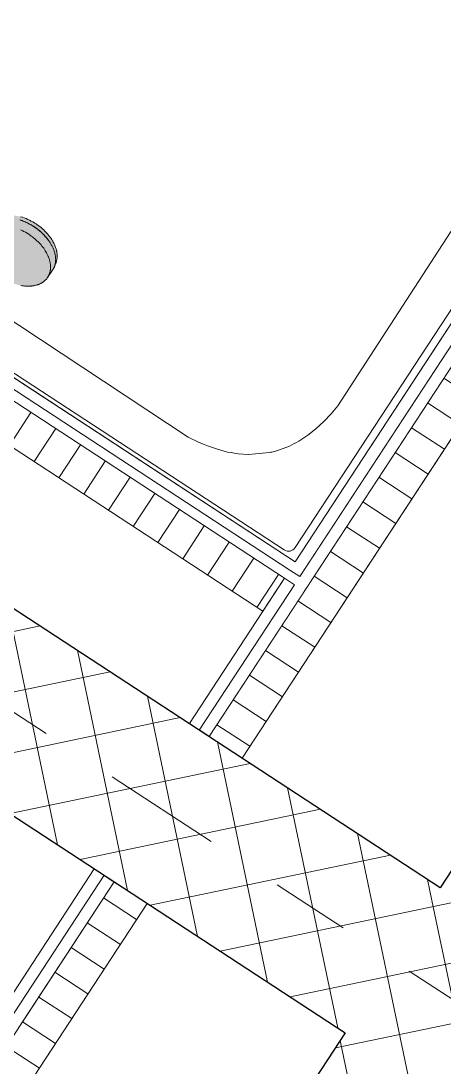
# Model space of a CAD drawing. Header units: metres. Extents: x 2696278.3 to 2696314, y 1245153.2 to 1245192.4.
# Drawn here: x 2696291.104 to 2696291.64, y 1245173.317 to 1245174.643 of the extents above; entities that cross this region are included whole.
import ezdxf

# ---------------------------------------------------------------- set-up
doc = ezdxf.new("R2010")
doc.units = ezdxf.units.M
doc.set_wipeout_variables(frame=1)
doc.linetypes.add('000_hbf_Strichpunkt 3_1_1mm Achsen', pattern=[0.25, 0.15, -0.05, 0, -0.05])
doc.linetypes.add('Wipeout_Contour', pattern=[10000, 0, -10000])
for name, color, linetype in [('0_C22_Innenwandkonstruktion.3D', 7, 'Continuous'), ('0_C22_Innenwandkonstruktion.3D Bauteilschraffuren', 7, 'Continuous'), ('0_C22_Innenwandkonstruktion.3D Schichttrennlinien', 7, 'Continuous'), ('0_E33_Sonnenschutz.3D', 7, 'Continuous'), ('0_G11_Feststehende Trennwand.3D Bauteilschraffuren', 7, 'Continuous'), ('0_G20_Bodenbelag.3D', 7, 'Continuous'), ('1_M01_Achsen.V', 7, 'Continuous'), ('1_R01_Raumstempel.V Kontur', 7, 'Continuous')]:
    doc.layers.add(name, color=color, linetype=linetype)

msp = doc.modelspace()

# ---------------------------------------------------------------- hatches: boundary and pattern name
at = {"linetype": 'Continuous', "lineweight": 13}
msp.add_hatch(color=255, dxfattribs=at).paths.add_polyline_path([(2696291.0622, 1245174.2933), (2696291.0602, 1245174.2949), (2696291.0588, 1245174.2965), (2696291.057, 1245174.3), (2696291.0564, 1245174.3024), (2696291.0565, 1245174.3053), (2696291.0573, 1245174.3083), (2696291.0661, 1245174.3277), (2696291.0624, 1245174.3317), (2696291.0566, 1245174.3417), (2696291.0524, 1245174.3511), (2696291.051, 1245174.3552), (2696291.0508, 1245174.3624), (2696291.0518, 1245174.3675), (2696291.0534, 1245174.371), (2696291.0608, 1245174.3829), (2696291.0634, 1245174.3859), (2696291.0659, 1245174.3884), (2696291.0706, 1245174.3926), (2696291.0767, 1245174.3952), (2696291.082, 1245174.3961), (2696291.0913, 1245174.3963), (2696291.0981, 1245174.3957), (2696291.1036, 1245174.3946), (2696291.1131, 1245174.3911), (2696291.1182, 1245174.3885), (2696291.1245, 1245174.3845), (2696291.1318, 1245174.3787), (2696291.1363, 1245174.3743), (2696291.141, 1245174.3686), (2696291.144, 1245174.364), (2696291.1479, 1245174.3557), (2696291.1495, 1245174.3494), (2696291.1498, 1245174.342), (2696291.1486, 1245174.3367), (2696291.1472, 1245174.3335), (2696291.1459, 1245174.33), (2696291.1381, 1245174.3179), (2696291.1334, 1245174.3128), (2696291.129, 1245174.3099), (2696291.1231, 1245174.3077), (2696291.1164, 1245174.3067), (2696291.1085, 1245174.3068), (2696291.0996, 1245174.3083), (2696291.0922, 1245174.3106), (2696291.0776, 1245174.2945), (2696291.0734, 1245174.2919), (2696291.0683, 1245174.2912), (2696291.0629, 1245174.2928)])

# ---------------------------------------------------------------- linework, layer by layer
at = {"color": 7, "linetype": 'Continuous', "lineweight": 13}
for p, q in [((2696291.1027, 1245174.3906), (2696291.1041, 1245174.3901)), ((2696291.1035, 1245174.3903), (2696291.1057, 1245174.3895)), ((2696291.1036, 1245174.3946), (2696291.1059, 1245174.3939)), ((2696291.1041, 1245174.3901), (2696291.1055, 1245174.3896)), ((2696291.1055, 1245174.3896), (2696291.1069, 1245174.3891)), ((2696291.1057, 1245174.3895), (2696291.1078, 1245174.3886)), ((2696291.1059, 1245174.3939), (2696291.1082, 1245174.3931)), ((2696291.1069, 1245174.3891), (2696291.1082, 1245174.3885)), ((2696291.1078, 1245174.3886), (2696291.11, 1245174.3877)), ((2696291.1082, 1245174.3931), (2696291.1105, 1245174.3922)), ((2696291.1082, 1245174.3885), (2696291.1095, 1245174.3879)), ((2696291.1095, 1245174.3879), (2696291.1108, 1245174.3874)), ((2696291.11, 1245174.3877), (2696291.1121, 1245174.3867)), ((2696291.1105, 1245174.3922), (2696291.1127, 1245174.3912)), ((2696291.1108, 1245174.3874), (2696291.1121, 1245174.3867)), ((2696291.1121, 1245174.3867), (2696291.1142, 1245174.3856)), ((2696291.1121, 1245174.3867), (2696291.1135, 1245174.386)), ((2696291.1127, 1245174.3912), (2696291.1149, 1245174.3902)), ((2696291.1149, 1245174.3902), (2696291.1171, 1245174.3891)), ((2696291.1171, 1245174.3891), (2696291.1192, 1245174.3879)), ((2696291.1192, 1245174.3879), (2696291.1213, 1245174.3866)), ((2696291.1213, 1245174.3866), (2696291.1215, 1245174.3865)), ((2696291.1215, 1245174.3865), (2696291.1223, 1245174.386)), ((2696291.1057, 1245174.377), (2696291.1036, 1245174.3779)), ((2696291.1078, 1245174.3759), (2696291.1057, 1245174.377)), ((2696291.1099, 1245174.3748), (2696291.1078, 1245174.3759)), ((2696291.1119, 1245174.3736), (2696291.1099, 1245174.3748)), ((2696291.1139, 1245174.3723), (2696291.1119, 1245174.3736)), ((2696291.1135, 1245174.386), (2696291.1148, 1245174.3853)), ((2696291.1142, 1245174.3856), (2696291.1163, 1245174.3845)), ((2696291.1148, 1245174.3853), (2696291.1162, 1245174.3846)), ((2696291.1162, 1245174.3846), (2696291.1175, 1245174.3838)), ((2696291.1163, 1245174.3845), (2696291.1183, 1245174.3833)), ((2696291.1175, 1245174.3838), (2696291.1188, 1245174.383)), ((2696291.1183, 1245174.3833), (2696291.1203, 1245174.3821)), ((2696291.1188, 1245174.383), (2696291.1201, 1245174.3822)), ((2696291.1201, 1245174.3822), (2696291.1213, 1245174.3814)), ((2696291.1203, 1245174.3821), (2696291.1223, 1245174.3807)), ((2696291.1213, 1245174.3814), (2696291.1226, 1245174.3805)), ((2696291.1223, 1245174.386), (2696291.1231, 1245174.3855)), ((2696291.1223, 1245174.3807), (2696291.1244, 1245174.3792)), ((2696291.1226, 1245174.3805), (2696291.1238, 1245174.3796)), ((2696291.1231, 1245174.3855), (2696291.1239, 1245174.3849)), ((2696291.1238, 1245174.3796), (2696291.125, 1245174.3787)), ((2696291.1239, 1245174.3849), (2696291.1242, 1245174.3847)), ((2696291.1242, 1245174.3847), (2696291.126, 1245174.3835)), ((2696291.1244, 1245174.3792), (2696291.1263, 1245174.3776)), ((2696291.125, 1245174.3787), (2696291.1262, 1245174.3778)), ((2696291.126, 1245174.3835), (2696291.1278, 1245174.3821)), ((2696291.1262, 1245174.3778), (2696291.1274, 1245174.3769)), ((2696291.1263, 1245174.3776), (2696291.1283, 1245174.3761)), ((2696291.1274, 1245174.3769), (2696291.1285, 1245174.3759)), ((2696291.1278, 1245174.3821), (2696291.1295, 1245174.3807)), ((2696291.1283, 1245174.3761), (2696291.1301, 1245174.3744)), ((2696291.1285, 1245174.3759), (2696291.1296, 1245174.3749)), ((2696291.1295, 1245174.3807), (2696291.1312, 1245174.3793)), ((2696291.1296, 1245174.3749), (2696291.1307, 1245174.3738)), ((2696291.1301, 1245174.3744), (2696291.1319, 1245174.3727)), ((2696291.1307, 1245174.3738), (2696291.1318, 1245174.3728)), ((2696291.1312, 1245174.3793), (2696291.1328, 1245174.3778)), ((2696291.1328, 1245174.3778), (2696291.1344, 1245174.3762)), ((2696291.1344, 1245174.3762), (2696291.136, 1245174.3746)), ((2696291.136, 1245174.3746), (2696291.1375, 1245174.373)), ((2696291.1375, 1245174.373), (2696291.1389, 1245174.3713)), ((2696291.1155, 1245174.3712), (2696291.1139, 1245174.3723)), ((2696291.117, 1245174.3701), (2696291.1155, 1245174.3712)), ((2696291.1186, 1245174.369), (2696291.117, 1245174.3701)), ((2696291.1201, 1245174.3678), (2696291.1186, 1245174.369)), ((2696291.1215, 1245174.3666), (2696291.1201, 1245174.3678)), ((2696291.123, 1245174.3653), (2696291.1215, 1245174.3666)), ((2696291.1243, 1245174.3641), (2696291.123, 1245174.3653)), ((2696291.1257, 1245174.3627), (2696291.1243, 1245174.3641)), ((2696291.127, 1245174.3614), (2696291.1257, 1245174.3627)), ((2696291.1282, 1245174.3601), (2696291.127, 1245174.3614)), ((2696291.1295, 1245174.3587), (2696291.1282, 1245174.3601)), ((2696291.1318, 1245174.3728), (2696291.1329, 1245174.3718)), ((2696291.1319, 1245174.3727), (2696291.1336, 1245174.371)), ((2696291.1329, 1245174.3718), (2696291.1339, 1245174.3707)), ((2696291.1336, 1245174.371), (2696291.1344, 1245174.3701)), ((2696291.1339, 1245174.3707), (2696291.1348, 1245174.3696)), ((2696291.1344, 1245174.3701), (2696291.1352, 1245174.3692)), ((2696291.1348, 1245174.3696), (2696291.1358, 1245174.3686)), ((2696291.1352, 1245174.3692), (2696291.136, 1245174.3683)), ((2696291.1358, 1245174.3686), (2696291.1367, 1245174.3674)), ((2696291.136, 1245174.3683), (2696291.1367, 1245174.3674)), ((2696291.1367, 1245174.3674), (2696291.1375, 1245174.3665)), ((2696291.1367, 1245174.3674), (2696291.1376, 1245174.3663)), ((2696291.1375, 1245174.3665), (2696291.1382, 1245174.3656)), ((2696291.1376, 1245174.3663), (2696291.1385, 1245174.3651)), ((2696291.1382, 1245174.3656), (2696291.1389, 1245174.3646)), ((2696291.1385, 1245174.3651), (2696291.1394, 1245174.364)), ((2696291.1389, 1245174.3713), (2696291.1403, 1245174.3696)), ((2696291.1389, 1245174.3646), (2696291.1396, 1245174.3637)), ((2696291.1396, 1245174.3637), (2696291.1402, 1245174.3627)), ((2696291.1402, 1245174.3627), (2696291.1409, 1245174.3618)), ((2696291.1403, 1245174.3696), (2696291.1413, 1245174.3683)), ((2696291.1409, 1245174.3618), (2696291.1414, 1245174.3609)), ((2696291.1413, 1245174.3683), (2696291.1422, 1245174.3669)), ((2696291.1414, 1245174.3609), (2696291.142, 1245174.36)), ((2696291.142, 1245174.36), (2696291.1425, 1245174.3591)), ((2696291.1422, 1245174.3669), (2696291.1431, 1245174.3655)), ((2696291.1431, 1245174.3655), (2696291.1435, 1245174.3648)), ((2696291.1435, 1245174.3648), (2696291.144, 1245174.364)), ((2696291.144, 1245174.364), (2696291.1443, 1245174.3635)), ((2696291.1443, 1245174.3635), (2696291.145, 1245174.3622)), ((2696291.145, 1245174.3622), (2696291.1457, 1245174.3609)), ((2696291.1457, 1245174.3609), (2696291.1464, 1245174.3595)), ((2696291.1306, 1245174.3573), (2696291.1295, 1245174.3587)), ((2696291.1317, 1245174.3559), (2696291.1306, 1245174.3573)), ((2696291.1328, 1245174.3545), (2696291.1317, 1245174.3559)), ((2696291.1338, 1245174.353), (2696291.1328, 1245174.3545)), ((2696291.1348, 1245174.3515), (2696291.1338, 1245174.353)), ((2696291.1356, 1245174.3501), (2696291.1348, 1245174.3515)), ((2696291.1365, 1245174.3486), (2696291.1356, 1245174.3501)), ((2696291.1372, 1245174.3472), (2696291.1365, 1245174.3486)), ((2696291.138, 1245174.3456), (2696291.1372, 1245174.3472)), ((2696291.1425, 1245174.3591), (2696291.143, 1245174.3582)), ((2696291.143, 1245174.3582), (2696291.1435, 1245174.3573)), ((2696291.1435, 1245174.3573), (2696291.1439, 1245174.3564)), ((2696291.1439, 1245174.3564), (2696291.1444, 1245174.3554)), ((2696291.1444, 1245174.3554), (2696291.1448, 1245174.3545)), ((2696291.1448, 1245174.3545), (2696291.1452, 1245174.3535)), ((2696291.1452, 1245174.3535), (2696291.1456, 1245174.3526)), ((2696291.1456, 1245174.3526), (2696291.1459, 1245174.3517)), ((2696291.1459, 1245174.3517), (2696291.1463, 1245174.3507)), ((2696291.1463, 1245174.3507), (2696291.1466, 1245174.3497)), ((2696291.1464, 1245174.3595), (2696291.147, 1245174.3581)), ((2696291.1466, 1245174.3497), (2696291.1468, 1245174.3488)), ((2696291.1468, 1245174.3488), (2696291.1471, 1245174.3478)), ((2696291.147, 1245174.3581), (2696291.1475, 1245174.3568)), ((2696291.1471, 1245174.3478), (2696291.1473, 1245174.3468)), ((2696291.1473, 1245174.3468), (2696291.1475, 1245174.3459)), ((2696291.1475, 1245174.3568), (2696291.1478, 1245174.3561)), ((2696291.1478, 1245174.3561), (2696291.148, 1245174.3554)), ((2696291.148, 1245174.3554), (2696291.1483, 1245174.3547)), ((2696291.1483, 1245174.3547), (2696291.1485, 1245174.354)), ((2696291.1485, 1245174.354), (2696291.1487, 1245174.3533)), ((2696291.1487, 1245174.3533), (2696291.1489, 1245174.3526)), ((2696291.1489, 1245174.3526), (2696291.149, 1245174.3519)), ((2696291.149, 1245174.3519), (2696291.1492, 1245174.3513)), ((2696291.1492, 1245174.3513), (2696291.1493, 1245174.3507)), ((2696291.1493, 1245174.3507), (2696291.1494, 1245174.3501)), ((2696291.1494, 1245174.3501), (2696291.1495, 1245174.3494)), ((2696291.1495, 1245174.3494), (2696291.1496, 1245174.3488)), ((2696291.1496, 1245174.3488), (2696291.1497, 1245174.3481)), ((2696291.1497, 1245174.3481), (2696291.1498, 1245174.3475)), ((2696291.1498, 1245174.3475), (2696291.1498, 1245174.3469)), ((2696291.1498, 1245174.3469), (2696291.1499, 1245174.3463)), ((2696291.1386, 1245174.3442), (2696291.138, 1245174.3456)), ((2696291.1389, 1245174.3435), (2696291.1386, 1245174.3442)), ((2696291.1392, 1245174.3427), (2696291.1389, 1245174.3435)), ((2696291.1395, 1245174.342), (2696291.1392, 1245174.3427)), ((2696291.1397, 1245174.3412), (2696291.1395, 1245174.342)), ((2696291.14, 1245174.3405), (2696291.1397, 1245174.3412)), ((2696291.1402, 1245174.3397), (2696291.14, 1245174.3405)), ((2696291.1404, 1245174.339), (2696291.1402, 1245174.3397)), ((2696291.1406, 1245174.3382), (2696291.1404, 1245174.339)), ((2696291.1408, 1245174.3375), (2696291.1406, 1245174.3382)), ((2696291.1409, 1245174.3367), (2696291.1408, 1245174.3375)), ((2696291.1411, 1245174.3359), (2696291.1409, 1245174.3367)), ((2696291.1412, 1245174.3352), (2696291.1411, 1245174.3359)), ((2696291.1413, 1245174.3344), (2696291.1412, 1245174.3352)), ((2696291.1414, 1245174.3336), (2696291.1413, 1245174.3344)), ((2696291.1415, 1245174.3329), (2696291.1414, 1245174.3336)), ((2696291.1472, 1245174.3335), (2696291.1471, 1245174.3331)), ((2696291.1475, 1245174.3341), (2696291.1472, 1245174.3335)), ((2696291.1473, 1245174.3339), (2696291.1472, 1245174.3335)), ((2696291.1474, 1245174.3343), (2696291.1473, 1245174.3339)), ((2696291.1475, 1245174.3347), (2696291.1474, 1245174.3343)), ((2696291.1475, 1245174.3459), (2696291.1477, 1245174.3449)), ((2696291.1476, 1245174.3351), (2696291.1475, 1245174.3347)), ((2696291.1478, 1245174.3347), (2696291.1475, 1245174.3341)), ((2696291.1477, 1245174.3359), (2696291.1476, 1245174.3351)), ((2696291.1477, 1245174.3449), (2696291.1478, 1245174.344)), ((2696291.1478, 1245174.3364), (2696291.1477, 1245174.3359)), ((2696291.1478, 1245174.344), (2696291.1479, 1245174.343)), ((2696291.1479, 1245174.3368), (2696291.1478, 1245174.3364)), ((2696291.1481, 1245174.3354), (2696291.1478, 1245174.3347)), ((2696291.1479, 1245174.343), (2696291.148, 1245174.3421)), ((2696291.148, 1245174.3385), (2696291.1479, 1245174.3377)), ((2696291.1479, 1245174.3377), (2696291.1479, 1245174.3368)), ((2696291.148, 1245174.3421), (2696291.148, 1245174.3412)), ((2696291.148, 1245174.3412), (2696291.1481, 1245174.3403)), ((2696291.1481, 1245174.3403), (2696291.148, 1245174.3394)), ((2696291.148, 1245174.3394), (2696291.148, 1245174.3385)), ((2696291.1484, 1245174.3361), (2696291.1481, 1245174.3354)), ((2696291.1486, 1245174.3367), (2696291.1484, 1245174.3361)), ((2696291.1489, 1245174.3374), (2696291.1486, 1245174.3367)), ((2696291.1491, 1245174.3381), (2696291.1489, 1245174.3374)), ((2696291.1492, 1245174.3388), (2696291.1491, 1245174.3381)), ((2696291.1494, 1245174.3394), (2696291.1492, 1245174.3388)), ((2696291.1495, 1245174.3401), (2696291.1494, 1245174.3394)), ((2696291.1496, 1245174.3408), (2696291.1495, 1245174.3401)), ((2696291.1498, 1245174.3425), (2696291.1496, 1245174.3408)), ((2696291.1499, 1245174.3431), (2696291.1498, 1245174.3425)), ((2696291.1499, 1245174.3463), (2696291.1499, 1245174.3457)), ((2696291.1499, 1245174.3457), (2696291.1499, 1245174.3451)), ((2696291.1499, 1245174.3451), (2696291.1499, 1245174.3444)), ((2696291.1499, 1245174.3444), (2696291.1499, 1245174.3438)), ((2696291.1499, 1245174.3438), (2696291.1499, 1245174.3431)), ((2696291.1442, 1245174.327), (2696291.1378, 1245174.3175)), ((2696291.139, 1245174.3195), (2696291.1393, 1245174.3201)), ((2696291.1393, 1245174.3201), (2696291.1395, 1245174.3207)), ((2696291.1395, 1245174.3207), (2696291.1398, 1245174.3213)), ((2696291.1398, 1245174.3213), (2696291.14, 1245174.3218)), ((2696291.14, 1245174.3218), (2696291.1402, 1245174.3224)), ((2696291.1402, 1245174.3224), (2696291.1404, 1245174.323)), ((2696291.1404, 1245174.323), (2696291.1406, 1245174.3236)), ((2696291.1406, 1245174.3236), (2696291.1408, 1245174.3243)), ((2696291.1408, 1245174.3243), (2696291.141, 1245174.3249)), ((2696291.141, 1245174.3249), (2696291.1411, 1245174.3255)), ((2696291.1411, 1245174.3255), (2696291.1412, 1245174.3262)), ((2696291.1412, 1245174.3262), (2696291.1413, 1245174.3268)), ((2696291.1413, 1245174.3268), (2696291.1414, 1245174.3275)), ((2696291.1414, 1245174.3275), (2696291.1415, 1245174.3281)), ((2696291.1415, 1245174.3323), (2696291.1415, 1245174.3329)), ((2696291.1415, 1245174.3316), (2696291.1415, 1245174.3323)), ((2696291.1416, 1245174.3309), (2696291.1415, 1245174.3316)), ((2696291.1415, 1245174.3295), (2696291.1416, 1245174.3302)), ((2696291.1415, 1245174.3288), (2696291.1415, 1245174.3295)), ((2696291.1415, 1245174.3281), (2696291.1415, 1245174.3288)), ((2696291.1416, 1245174.3302), (2696291.1416, 1245174.3309)), ((2696291.1444, 1245174.3273), (2696291.1442, 1245174.327)), ((2696291.1446, 1245174.3276), (2696291.1444, 1245174.3273)), ((2696291.1448, 1245174.3279), (2696291.1446, 1245174.3276)), ((2696291.145, 1245174.3283), (2696291.1448, 1245174.3279)), ((2696291.1452, 1245174.3286), (2696291.145, 1245174.3283)), ((2696291.1454, 1245174.3289), (2696291.1452, 1245174.3286)), ((2696291.1456, 1245174.3293), (2696291.1454, 1245174.3289)), ((2696291.1457, 1245174.3296), (2696291.1456, 1245174.3293)), ((2696291.1459, 1245174.33), (2696291.1457, 1245174.3296)), ((2696291.1461, 1245174.3303), (2696291.1459, 1245174.33)), ((2696291.1462, 1245174.3307), (2696291.1461, 1245174.3303)), ((2696291.1464, 1245174.3311), (2696291.1462, 1245174.3307)), ((2696291.1466, 1245174.3315), (2696291.1464, 1245174.3311)), ((2696291.1467, 1245174.3319), (2696291.1466, 1245174.3315)), ((2696291.1468, 1245174.3323), (2696291.1467, 1245174.3319)), ((2696291.147, 1245174.3327), (2696291.1468, 1245174.3323)), ((2696291.1471, 1245174.3331), (2696291.147, 1245174.3327)), ((2696291.1055, 1245174.3071), (2696291.1038, 1245174.3074)), ((2696291.1073, 1245174.3069), (2696291.1055, 1245174.3071)), ((2696291.109, 1245174.3067), (2696291.1073, 1245174.3069)), ((2696291.1079, 1245174.3068), (2696291.1081, 1245174.3068)), ((2696291.1081, 1245174.3068), (2696291.1098, 1245174.3067)), ((2696291.1099, 1245174.3067), (2696291.109, 1245174.3067)), ((2696291.1098, 1245174.3067), (2696291.1115, 1245174.3066)), ((2696291.1108, 1245174.3066), (2696291.1099, 1245174.3067)), ((2696291.1116, 1245174.3066), (2696291.1108, 1245174.3066)), ((2696291.1124, 1245174.3066), (2696291.1116, 1245174.3066)), ((2696291.1133, 1245174.3066), (2696291.1124, 1245174.3066)), ((2696291.1141, 1245174.3066), (2696291.1133, 1245174.3066)), ((2696291.1149, 1245174.3067), (2696291.1141, 1245174.3066)), ((2696291.1149, 1245174.3066), (2696291.1157, 1245174.3066)), ((2696291.1157, 1245174.3066), (2696291.1164, 1245174.3067)), ((2696291.1164, 1245174.3067), (2696291.1172, 1245174.3067)), ((2696291.1172, 1245174.3067), (2696291.118, 1245174.3068)), ((2696291.118, 1245174.3068), (2696291.1187, 1245174.3069)), ((2696291.1187, 1245174.3069), (2696291.1195, 1245174.307)), ((2696291.1195, 1245174.307), (2696291.1203, 1245174.3071)), ((2696291.1203, 1245174.3071), (2696291.121, 1245174.3073)), ((2696291.121, 1245174.3073), (2696291.1217, 1245174.3074)), ((2696291.1217, 1245174.3074), (2696291.1224, 1245174.3076)), ((2696291.1224, 1245174.3076), (2696291.1231, 1245174.3077)), ((2696291.1231, 1245174.3077), (2696291.1238, 1245174.3079)), ((2696291.1238, 1245174.3079), (2696291.1245, 1245174.3081)), ((2696291.1245, 1245174.3081), (2696291.1252, 1245174.3083)), ((2696291.1252, 1245174.3083), (2696291.1259, 1245174.3086)), ((2696291.1259, 1245174.3086), (2696291.1265, 1245174.3088)), ((2696291.1265, 1245174.3088), (2696291.1272, 1245174.3091)), ((2696291.1272, 1245174.3091), (2696291.1278, 1245174.3094)), ((2696291.1278, 1245174.3094), (2696291.1284, 1245174.3096)), ((2696291.1284, 1245174.3096), (2696291.129, 1245174.3099)), ((2696291.129, 1245174.3099), (2696291.1296, 1245174.3102)), ((2696291.1296, 1245174.3102), (2696291.1302, 1245174.3106)), ((2696291.1302, 1245174.3106), (2696291.1308, 1245174.3109)), ((2696291.1308, 1245174.3109), (2696291.1314, 1245174.3113)), ((2696291.1314, 1245174.3113), (2696291.1319, 1245174.3116)), ((2696291.1319, 1245174.3116), (2696291.1324, 1245174.312)), ((2696291.1324, 1245174.312), (2696291.1329, 1245174.3124)), ((2696291.1329, 1245174.3124), (2696291.1334, 1245174.3128)), ((2696291.1334, 1245174.3128), (2696291.1339, 1245174.3132)), ((2696291.1339, 1245174.3132), (2696291.1344, 1245174.3136)), ((2696291.1344, 1245174.3136), (2696291.1349, 1245174.314)), ((2696291.1349, 1245174.314), (2696291.1353, 1245174.3145)), ((2696291.1353, 1245174.3145), (2696291.1358, 1245174.3149)), ((2696291.1358, 1245174.3149), (2696291.1362, 1245174.3154)), ((2696291.1362, 1245174.3154), (2696291.1366, 1245174.3159)), ((2696291.1366, 1245174.3159), (2696291.137, 1245174.3164)), ((2696291.137, 1245174.3164), (2696291.1373, 1245174.3169)), ((2696291.1373, 1245174.3169), (2696291.1377, 1245174.3174)), ((2696291.1377, 1245174.3174), (2696291.1381, 1245174.3179)), ((2696291.1381, 1245174.3179), (2696291.1384, 1245174.3184)), ((2696291.1384, 1245174.3184), (2696291.1387, 1245174.319)), ((2696291.1387, 1245174.319), (2696291.139, 1245174.3195)), ((2696291.1115, 1245174.3066), (2696291.1123, 1245174.3066)), ((2696291.1123, 1245174.3066), (2696291.1132, 1245174.3065)), ((2696291.1132, 1245174.3065), (2696291.114, 1245174.3065)), ((2696291.114, 1245174.3065), (2696291.1149, 1245174.3066))]:
    msp.add_line(p, q, dxfattribs=at)
at = {"layer": '0_E33_Sonnenschutz.3D', "color": 7, "linetype": 'Continuous', "lineweight": 13}
for p, q in [((2696290.7987, 1245174.4564), (2696291.3159, 1245174.1153)), ((2696291.3159, 1245174.1153), (2696291.3159, 1245174.1153)), ((2696291.328, 1245174.1093), (2696291.3159, 1245174.1153)), ((2696291.3341, 1245174.1066), (2696291.328, 1245174.1093))]:
    msp.add_line(p, q, dxfattribs=at)
at = {"layer": '0_G20_Bodenbelag.3D', "color": 255, "linetype": 'Wipeout_Contour', "lineweight": 18, "flags": 128}
msp.add_lwpolyline([(2696289.5053, 1245177.2743), (2696288.569, 1245175.8435), (2696291.4517, 1245173.9571), (2696292.388, 1245175.3879), (2696290.3755, 1245176.7048), (2696289.589, 1245177.2195)], close=True, dxfattribs=at)
at = {"layer": '1_R01_Raumstempel.V Kontur', "color": 21, "linetype": 'Continuous', "lineweight": 0, "true_color": 0xffa8a8, "flags": 128}
msp.add_lwpolyline([(2696289.5052, 1245177.2741), (2696288.5635, 1245175.835), (2696291.4462, 1245173.9487), (2696292.388, 1245175.3879), (2696290.1823, 1245176.8313), (2696290.1822, 1245176.8311)], close=True, dxfattribs=at)
at = {"layer": '1_R01_Raumstempel.V Kontur', "color": 151, "linetype": 'Continuous', "lineweight": 0, "true_color": 0xa8c0ff, "flags": 128}
for points in [[(2696291.3844, 1245173.7082), (2696291.6354, 1245173.544), (2696292.7031, 1245175.1756), (2696292.4521, 1245175.3398)], [(2696291.2647, 1245173.5253), (2696290.1962, 1245171.8925), (2696290.4472, 1245171.7282), (2696291.5158, 1245173.361)]]:
    msp.add_lwpolyline(points, close=True, dxfattribs=at)

# ---------------------------------------------------------------- next in the draw order: wipeouts: each hides what was drawn before it
at = {"color": 254, "linetype": 'Wipeout_Contour', "lineweight": 0, "ltscale": 17.819872}
msp.add_wipeout([(2696291.438, 1245173.9362), (2696291.3175, 1245173.752), (2696291.33, 1245173.7438), (2696291.4506, 1245173.928)], dxfattribs=at).dxf.layer = '0_C22_Innenwandkonstruktion.3D Bauteilschraffuren'
at = {"color": 254, "linetype": 'Wipeout_Contour', "lineweight": 0, "ltscale": 18.05631}
msp.add_wipeout([(2696291.089, 1245173.3756), (2696291.2096, 1245173.5597), (2696291.197, 1245173.5679), (2696291.0765, 1245173.3838)], dxfattribs=at).dxf.layer = '0_C22_Innenwandkonstruktion.3D Bauteilschraffuren'

# ---------------------------------------------------------------- next in the draw order: wipeouts: each hides what was drawn before it
at = {"color": 254, "linetype": 'Wipeout_Contour', "lineweight": 0, "ltscale": 17.780365}
msp.add_wipeout([(2696291.4517, 1245173.9571), (2696291.4448, 1245173.9467), (2696291.4574, 1245173.9385), (2696291.4642, 1245173.9489)], dxfattribs=at).dxf.layer = '0_C22_Innenwandkonstruktion.3D Bauteilschraffuren'
at = {"color": 254, "linetype": 'Wipeout_Contour', "lineweight": 0, "ltscale": 17.760494}
msp.add_wipeout([(2696291.4506, 1245173.928), (2696291.33, 1245173.7438), (2696291.3426, 1245173.7356), (2696291.4631, 1245173.9198)], dxfattribs=at).dxf.layer = '0_C22_Innenwandkonstruktion.3D Bauteilschraffuren'
at = {"color": 254, "linetype": 'Wipeout_Contour', "lineweight": 0, "ltscale": 17.997695}
msp.add_wipeout([(2696291.1016, 1245173.3673), (2696291.2221, 1245173.5515), (2696291.2096, 1245173.5597), (2696291.089, 1245173.3756)], dxfattribs=at).dxf.layer = '0_C22_Innenwandkonstruktion.3D Bauteilschraffuren'

# ---------------------------------------------------------------- next in the draw order: wipeouts: each hides what was drawn before it
at = {"color": 254, "linetype": 'Wipeout_Contour', "lineweight": 0, "ltscale": 18.268701}
msp.add_wipeout([(2696291.4642, 1245173.9489), (2696292.3978, 1245175.3755), (2696292.3852, 1245175.3837), (2696291.4517, 1245173.9571)], dxfattribs=at).dxf.layer = '0_C22_Innenwandkonstruktion.3D Bauteilschraffuren'
at = {"color": 254, "linetype": 'Wipeout_Contour', "lineweight": 0, "ltscale": 17.723925}
msp.add_wipeout([(2696291.4574, 1245173.9385), (2696291.4506, 1245173.928), (2696291.4631, 1245173.9198), (2696291.4699, 1245173.9302)], dxfattribs=at).dxf.layer = '0_C22_Innenwandkonstruktion.3D Bauteilschraffuren'
at = {"color": 254, "linetype": 'Wipeout_Contour', "lineweight": 0, "ltscale": 19.047408}
msp.add_wipeout([(2696290.1962, 1245171.8924), (2696291.264, 1245173.5241), (2696291.2221, 1245173.5515), (2696290.1544, 1245171.9198)], dxfattribs=at).dxf.layer = '0_C22_Innenwandkonstruktion.3D Bauteilschraffuren'

# ---------------------------------------------------------------- next in the draw order: hatches: boundary and pattern name
at = {"layer": '0_C22_Innenwandkonstruktion.3D Bauteilschraffuren', "linetype": 'Continuous', "lineweight": 0, "true_color": 0x000000}
h = msp.add_hatch(dxfattribs=at)
h.set_pattern_fill('DÄMMSTOFF__ALLGEMEIN_VER_31', color=18, angle=-33.2, style=0, pattern_type=2)
h.set_pattern_definition([(146.8, (2696295.289407, 1245171.756836), (0.02053364, 0.03137865), [])])
h.paths.add_polyline_path([(2696290.1962, 1245171.8924), (2696291.264, 1245173.5241), (2696291.2221, 1245173.5515), (2696290.1544, 1245171.9198)])

# ---------------------------------------------------------------- next in the draw order: linework, layer by layer
at = {"layer": '0_C22_Innenwandkonstruktion.3D', "color": 7, "linetype": 'Continuous', "lineweight": 13, "flags": 128}
for points in [[(2696291.197, 1245173.5679), (2696291.0765, 1245173.3838)], [(2696291.264, 1245173.5241), (2696291.197, 1245173.5679)], [(2696290.1962, 1245171.8924), (2696291.264, 1245173.5241)]]:
    msp.add_lwpolyline(points, dxfattribs=at)
at = {"layer": '0_C22_Innenwandkonstruktion.3D Schichttrennlinien', "color": 7, "linetype": 'Continuous', "lineweight": 5}
for p, q in [((2696291.2221, 1245173.5515), (2696290.1544, 1245171.9198)), ((2696291.2096, 1245173.5597), (2696291.089, 1245173.3756))]:
    msp.add_line(p, q, dxfattribs=at)

# ---------------------------------------------------------------- next in the draw order: wipeouts: each hides what was drawn before it
at = {"color": 254, "linetype": 'Wipeout_Contour', "lineweight": 0, "ltscale": 18.212231}
msp.add_wipeout([(2696291.4699, 1245173.9302), (2696292.4103, 1245175.3673), (2696292.3978, 1245175.3755), (2696291.4574, 1245173.9385)], dxfattribs=at).dxf.layer = '0_C22_Innenwandkonstruktion.3D Bauteilschraffuren'

# ---------------------------------------------------------------- next in the draw order: wipeouts: each hides what was drawn before it
at = {"color": 254, "linetype": 'Wipeout_Contour', "lineweight": 0, "ltscale": 18.124534}
msp.add_wipeout([(2696291.3844, 1245173.7082), (2696292.4522, 1245175.3399), (2696292.4103, 1245175.3673), (2696291.3426, 1245173.7356)], dxfattribs=at).dxf.layer = '0_C22_Innenwandkonstruktion.3D Bauteilschraffuren'

# ---------------------------------------------------------------- next in the draw order: hatches: boundary and pattern name
at = {"layer": '0_C22_Innenwandkonstruktion.3D Bauteilschraffuren', "linetype": 'Continuous', "lineweight": 0, "true_color": 0x000000}
h = msp.add_hatch(dxfattribs=at)
h.set_pattern_fill('DÄMMSTOFF__ALLGEMEIN_VER_31', color=18, angle=-33.2, style=0, pattern_type=2)
h.set_pattern_definition([(146.8, (2696295.289407, 1245171.756836), (0.0205336, 0.03137867), [])])
h.paths.add_polyline_path([(2696291.3844, 1245173.7082), (2696292.4522, 1245175.3399), (2696292.4103, 1245175.3673), (2696291.3426, 1245173.7356)])

# ---------------------------------------------------------------- next in the draw order: linework, layer by layer
at = {"layer": '0_C22_Innenwandkonstruktion.3D', "color": 7, "linetype": 'Continuous', "lineweight": 13, "flags": 128}
msp.add_lwpolyline([(2696290.6066, 1245174.5102), (2696291.4517, 1245173.9571), (2696292.388, 1245175.3879), (2696291.5428, 1245175.9409)], close=True, dxfattribs=at)
for points in [[(2696292.3852, 1245175.3837), (2696291.4517, 1245173.9571)], [(2696291.3844, 1245173.7082), (2696292.4522, 1245175.3399)], [(2696291.438, 1245173.9362), (2696291.3175, 1245173.752)], [(2696291.3175, 1245173.752), (2696291.3844, 1245173.7082)]]:
    msp.add_lwpolyline(points, dxfattribs=at)
at = {"layer": '0_C22_Innenwandkonstruktion.3D Schichttrennlinien', "color": 7, "linetype": 'Continuous', "lineweight": 5}
for p, q in [((2696292.3978, 1245175.3755), (2696291.4574, 1245173.9385)), ((2696292.4103, 1245175.3673), (2696291.3426, 1245173.7356)), ((2696291.438, 1245173.9362), (2696291.4506, 1245173.928)), ((2696291.4574, 1245173.9385), (2696291.4448, 1245173.9467)), ((2696291.4506, 1245173.928), (2696291.33, 1245173.7438))]:
    msp.add_line(p, q, dxfattribs=at)
at = {"layer": '0_E33_Sonnenschutz.3D', "color": 7, "linetype": 'Continuous', "lineweight": 13}
for p, q in [((2696292.3714, 1245175.3808), (2696291.4515, 1245173.9751)), ((2696291.8646, 1245174.7085), (2696291.5057, 1245174.155)), ((2696291.4376, 1245173.9722), (2696290.6176, 1245174.5088)), ((2696291.5014, 1245174.1497), (2696291.497, 1245174.1446)), ((2696291.5056, 1245174.1549), (2696291.5014, 1245174.1497)), ((2696291.5056, 1245174.1549), (2696291.5056, 1245174.1549)), ((2696291.4877, 1245174.1348), (2696291.4779, 1245174.1258)), ((2696291.497, 1245174.1446), (2696291.4877, 1245174.1348)), ((2696291.4779, 1245174.1258), (2696291.4674, 1245174.1175)), ((2696291.4533, 1245174.1085), (2696291.4503, 1245174.1069)), ((2696291.4562, 1245174.1102), (2696291.4533, 1245174.1085)), ((2696291.4674, 1245174.1175), (2696291.4562, 1245174.1102)), ((2696291.3403, 1245174.104), (2696291.3341, 1245174.1066)), ((2696291.353, 1245174.0997), (2696291.3403, 1245174.104)), ((2696291.3659, 1245174.0963), (2696291.353, 1245174.0997)), ((2696291.3725, 1245174.0951), (2696291.3659, 1245174.0963)), ((2696291.3791, 1245174.0941), (2696291.3725, 1245174.0951)), ((2696291.4188, 1245174.0956), (2696291.3924, 1245174.0931)), ((2696291.4205, 1245174.0959), (2696291.4188, 1245174.0956)), ((2696291.4221, 1245174.0963), (2696291.4205, 1245174.0959)), ((2696291.4254, 1245174.0971), (2696291.4221, 1245174.0963)), ((2696291.4318, 1245174.099), (2696291.4254, 1245174.0971)), ((2696291.4443, 1245174.1039), (2696291.4318, 1245174.099)), ((2696291.4503, 1245174.1069), (2696291.4443, 1245174.1039)), ((2696291.3924, 1245174.0931), (2696291.3791, 1245174.0941))]:
    msp.add_line(p, q, dxfattribs=at)
msp.add_ellipse((2696291.4431, 1245173.9806), major_axis=(0.00838, -0.00548), ratio=0.999588, start_param=4.712389, end_param=6.283185, dxfattribs=at)

# ---------------------------------------------------------------- next in the draw order: wipeouts: each hides what was drawn before it
at = {"color": 254, "linetype": 'Wipeout_Contour', "lineweight": 0, "ltscale": 18.735517}
msp.add_wipeout([(2696290.3471, 1245171.1185), (2696293.1013, 1245175.3274), (2696292.8921, 1245175.4643), (2696290.1379, 1245171.2554)], dxfattribs=at).dxf.layer = '0_C22_Innenwandkonstruktion.3D Bauteilschraffuren'

# ---------------------------------------------------------------- next in the draw order: hatches: boundary and pattern name
at = {"layer": '0_C22_Innenwandkonstruktion.3D Bauteilschraffuren', "linetype": 'Continuous', "lineweight": 0, "true_color": 0x000000}
h = msp.add_hatch(dxfattribs=at)
h.set_pattern_fill('BETON_0001', color=18, angle=-33.2, style=0, pattern_type=2)
h.set_pattern_definition([(281.8, (2696295.28941, 1245171.756836), (0.07341505, 0.0153372), []), (11.8, (2696295.28941, 1245171.756836), (-0.0153372, 0.07341505), [])])
h.paths.add_polyline_path([(2696290.3471, 1245171.1185), (2696293.1013, 1245175.3274), (2696292.8921, 1245175.4643), (2696290.1379, 1245171.2554)])

# ---------------------------------------------------------------- next in the draw order: linework, layer by layer
at = {"layer": '0_C22_Innenwandkonstruktion.3D', "color": 7, "linetype": 'Continuous', "lineweight": 25, "flags": 128}
for points in [[(2696293.029, 1245175.6735), (2696291.6354, 1245173.544)], [(2696291.515, 1245173.3599), (2696290.001, 1245171.0462)]]:
    msp.add_lwpolyline(points, dxfattribs=at)

# ---------------------------------------------------------------- next in the draw order: wipeouts: each hides what was drawn before it
at = {"color": 254, "linetype": 'Wipeout_Contour', "lineweight": 0, "ltscale": 23.957516}
msp.add_wipeout([(2696291.6354, 1245173.544), (2696288.4348, 1245175.6384), (2696288.3144, 1245175.4543), (2696291.515, 1245173.3599)], dxfattribs=at).dxf.layer = '0_C22_Innenwandkonstruktion.3D Bauteilschraffuren'

# ---------------------------------------------------------------- next in the draw order: hatches: boundary and pattern name
at = {"layer": '0_C22_Innenwandkonstruktion.3D Bauteilschraffuren', "linetype": 'Continuous', "lineweight": 0, "true_color": 0x000000}
h = msp.add_hatch(dxfattribs=at)
h.set_pattern_fill('BETON_0001', color=18, angle=-33.2, style=0, pattern_type=2)
h.set_pattern_definition([(191.8, (2696295.28941, 1245171.756836), (-0.0153372, 0.07341505), []), (281.8, (2696295.28941, 1245171.756836), (0.07341505, 0.0153372), [])])
h.paths.add_polyline_path([(2696291.6354, 1245173.544), (2696288.4348, 1245175.6384), (2696288.3144, 1245175.4543), (2696291.515, 1245173.3599)])

# ---------------------------------------------------------------- next in the draw order: linework, layer by layer
at = {"layer": '0_C22_Innenwandkonstruktion.3D', "color": 7, "linetype": 'Continuous', "lineweight": 25, "flags": 128}
for points in [[(2696291.6354, 1245173.544), (2696288.4348, 1245175.6384)], [(2696288.3144, 1245175.4543), (2696291.515, 1245173.3599)]]:
    msp.add_lwpolyline(points, dxfattribs=at)

# ---------------------------------------------------------------- next in the draw order: wipeouts: each hides what was drawn before it
at = {"color": 254, "linetype": 'Wipeout_Contour', "lineweight": 0, "ltscale": 17.783412}
msp.add_wipeout([(2696291.4448, 1245173.9467), (2696291.438, 1245173.9362), (2696291.4506, 1245173.928), (2696291.4574, 1245173.9385)], dxfattribs=at).dxf.layer = '0_C22_Innenwandkonstruktion.3D Bauteilschraffuren'

# ---------------------------------------------------------------- next in the draw order: wipeouts: each hides what was drawn before it
at = {"color": 254, "linetype": 'Wipeout_Contour', "lineweight": 0, "ltscale": 19.780587}
msp.add_wipeout([(2696290.617, 1245174.5033), (2696290.6102, 1245174.4929), (2696291.4448, 1245173.9467), (2696291.4517, 1245173.9571)], dxfattribs=at).dxf.layer = '0_C22_Innenwandkonstruktion.3D Bauteilschraffuren'

# ---------------------------------------------------------------- next in the draw order: wipeouts: each hides what was drawn before it
at = {"color": 254, "linetype": 'Wipeout_Contour', "lineweight": 0, "ltscale": 19.758102}
msp.add_wipeout([(2696290.6206, 1245174.486), (2696290.6138, 1245174.4756), (2696291.438, 1245173.9362), (2696291.4448, 1245173.9467)], dxfattribs=at).dxf.layer = '0_C22_Innenwandkonstruktion.3D Bauteilschraffuren'

# ---------------------------------------------------------------- next in the draw order: linework, layer by layer
at = {"layer": '0_C22_Innenwandkonstruktion.3D Schichttrennlinien', "color": 7, "linetype": 'Continuous', "lineweight": 5}
msp.add_line((2696291.4574, 1245173.9385), (2696291.4448, 1245173.9467), dxfattribs=at)

# ---------------------------------------------------------------- next in the draw order: wipeouts: each hides what was drawn before it
at = {"color": 254, "linetype": 'Wipeout_Contour', "lineweight": 0, "ltscale": 19.665367}
msp.add_wipeout([(2696290.6556, 1245174.4482), (2696290.6282, 1245174.4063), (2696291.4106, 1245173.8944), (2696291.438, 1245173.9362)], dxfattribs=at).dxf.layer = '0_C22_Innenwandkonstruktion.3D Bauteilschraffuren'

# ---------------------------------------------------------------- next in the draw order: hatches: boundary and pattern name
at = {"layer": '0_C22_Innenwandkonstruktion.3D Bauteilschraffuren', "linetype": 'Continuous', "lineweight": 0, "true_color": 0x000000}
h = msp.add_hatch(dxfattribs=at)
h.set_pattern_fill('DÄMMSTOFF__ALLGEMEIN_VER_31', color=18, angle=-33.2, style=0, pattern_type=2)
h.set_pattern_definition([(56.8, (2696295.289407, 1245171.756836), (-0.03137866, 0.02053362), [])])
h.paths.add_polyline_path([(2696290.6556, 1245174.4482), (2696290.6282, 1245174.4063), (2696291.4106, 1245173.8944), (2696291.438, 1245173.9362)])

# ---------------------------------------------------------------- next in the draw order: linework, layer by layer
at = {"layer": '0_C22_Innenwandkonstruktion.3D', "color": 7, "linetype": 'Continuous', "lineweight": 13, "flags": 128}
for points in [[(2696291.4517, 1245173.9571), (2696290.6066, 1245174.5102)], [(2696290.6282, 1245174.4063), (2696291.4106, 1245173.8944)], [(2696291.4106, 1245173.8944), (2696291.438, 1245173.9362)]]:
    msp.add_lwpolyline(points, dxfattribs=at)
at = {"layer": '0_C22_Innenwandkonstruktion.3D Schichttrennlinien', "color": 7, "linetype": 'Continuous', "lineweight": 5}
for p, q in [((2696291.4448, 1245173.9467), (2696290.6206, 1245174.486)), ((2696291.438, 1245173.9362), (2696290.6556, 1245174.4482)), ((2696291.438, 1245173.9362), (2696291.4506, 1245173.928))]:
    msp.add_line(p, q, dxfattribs=at)

# ---------------------------------------------------------------- next in the draw order: wipeouts: each hides what was drawn before it
at = {"color": 254, "linetype": 'Wipeout_Contour', "lineweight": 0, "ltscale": 21.877736}
msp.add_wipeout([(2696290.6233, 1245174.4992), (2696291.1709, 1245175.336), (2696291.1541, 1245175.3469), (2696290.6066, 1245174.5102)], dxfattribs=at).dxf.layer = '0_G11_Feststehende Trennwand.3D Bauteilschraffuren'

# ---------------------------------------------------------------- next in the draw order: linework, layer by layer
at = {"layer": '1_M01_Achsen.V', "color": 62, "linetype": '000_hbf_Strichpunkt 3_1_1mm Achsen', "lineweight": 13, "true_color": 0x8cbb26}
msp.add_line((2696303.018, 1245165.964), (2696287.1194, 1245176.3677), dxfattribs=at)
msp.add_line((2696303.018, 1245165.964), (2696287.1194, 1245176.3677), dxfattribs=at)

doc.saveas('drawing.dxf')
